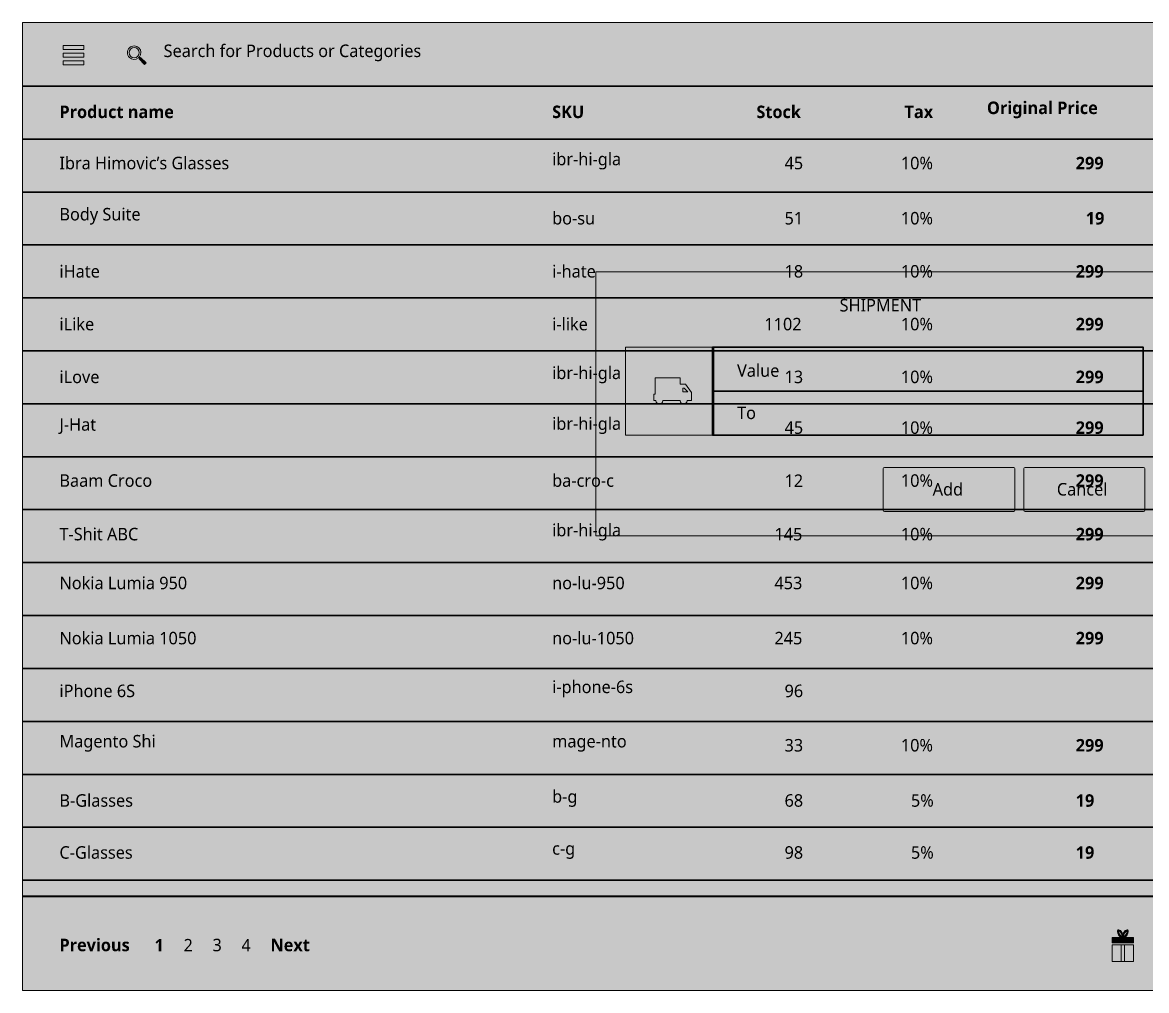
# Model space of a CAD drawing. Header units: inches. Extents: x 0 to 1366, y -768 to 0.
# Drawn here: x 0 to 892, y -768 to 0 of the extents above; entities that cross this region are included whole.
import ezdxf

# ---------------------------------------------------------------- set-up
doc = ezdxf.new("R2010")
doc.units = ezdxf.units.IN
doc.header["$MEASUREMENT"] = 0
for name, color, linetype in [('Container', 7, 'Continuous'), ('Layouts', 7, 'Continuous'), ('Lines', 7, 'Continuous'), ('Main', 7, 'Continuous'), ('Subject', 7, 'Continuous')]:
    doc.layers.add(name, color=color, linetype=linetype)

# ---------------------------------------------------------------- blocks, each defined once
blk = doc.blocks.new('block 5')
at = {"layer": 'Main', "true_color": 0x4d4d4d}
h = blk.add_hatch(color=251, dxfattribs=at)
h.dxf.hatch_style = 2
edge = h.paths.add_edge_path()
edge.add_spline(control_points=[(84.83, -20.12), (82.73, -22.21), (82.71, -25.61), (84.81, -27.71), (86.78, -29.7), (89.92, -29.82), (92.03, -28.07), (92.03, -28.07), (92.05, -28.05), (92.05, -28.05), (92.46, -27.7), (92.61, -27.56), (92.83, -27.26), (94.5, -25.16), (94.36, -22.09), (92.43, -20.14), (90.34, -18.04), (86.94, -18.03), (84.83, -20.12)], knot_values=[0, 0, 0, 0, 1, 1, 1, 2, 2, 2, 3, 3, 3, 4, 4, 4, 5, 5, 5, 6, 6, 6, 6], degree=3, periodic=1)
edge = h.paths.add_edge_path()
edge.add_spline(control_points=[(91.47, -21.09), (93.04, -22.67), (93.03, -25.22), (91.45, -26.78), (89.88, -28.35), (87.33, -28.35), (85.76, -26.77), (84.19, -25.19), (84.2, -22.64), (85.78, -21.07), (87.36, -19.5), (89.91, -19.51), (91.47, -21.09)], knot_values=[0, 0, 0, 0, 1, 1, 1, 2, 2, 2, 3, 3, 3, 4, 4, 4, 4], degree=3, periodic=1)
at = {"layer": 'Main', "lineweight": 0}
for points, knots in [([(84.83, -20.12), (82.73, -22.21), (82.71, -25.61), (84.81, -27.71), (86.78, -29.7), (89.92, -29.82), (92.03, -28.07), (92.03, -28.07), (92.05, -28.05), (92.05, -28.05), (92.46, -27.7), (92.61, -27.56), (92.83, -27.26), (94.5, -25.16), (94.36, -22.09), (92.43, -20.14), (90.34, -18.04), (86.94, -18.03), (84.83, -20.12)], [0, 0, 0, 0, 1, 1, 1, 2, 2, 2, 3, 3, 3, 4, 4, 4, 5, 5, 5, 6, 6, 6, 6]), ([(91.47, -21.09), (93.04, -22.67), (93.03, -25.22), (91.45, -26.78), (89.88, -28.35), (87.33, -28.35), (85.76, -26.77), (84.19, -25.19), (84.2, -22.64), (85.78, -21.07), (87.36, -19.5), (89.91, -19.51), (91.47, -21.09)], [0, 0, 0, 0, 1, 1, 1, 2, 2, 2, 3, 3, 3, 4, 4, 4, 4])]:
    blk.add_open_spline(points, degree=3, knots=knots, dxfattribs=at)
blk = doc.blocks.new('block 4')
at = {"layer": 'Main'}
blk.add_blockref('block 5', (0, 0), dxfattribs=at)
blk = doc.blocks.new('block 7')
at = {"layer": 'Main', "true_color": 0x4d4d4d}
h = blk.add_hatch(color=251, dxfattribs=at)
h.dxf.hatch_style = 2
h.paths.add_polyline_path([(96.78, -33.33), (98.25, -31.97), (93.62, -27.85), (92.65, -28.82)])
at = {"layer": 'Main', "lineweight": 0}
blk.add_lwpolyline([(96.78, -33.33), (98.25, -31.97), (93.62, -27.85), (92.65, -28.82), (96.78, -33.33)], dxfattribs=at)
blk = doc.blocks.new('block 6')
at = {"layer": 'Main'}
blk.add_blockref('block 7', (0, 0), dxfattribs=at)
blk = doc.blocks.new('block 3')
at = {"layer": 'Main'}
for name in ['block 4', 'block 6']:
    blk.add_blockref(name, (0, 0), dxfattribs=at)
blk = doc.blocks.new('block 2')
at = {"layer": 'Main'}
blk.add_blockref('block 3', (0, 0), dxfattribs=at)
blk = doc.blocks.new('block 21')
at = {"layer": 'Main', "true_color": 0x464e55}
h = blk.add_hatch(color=251, dxfattribs=at)
h.dxf.hatch_style = 2
h.paths.add_polyline_path([(864.7, -731.82), (864.7, -744.88), (871.93, -744.88), (871.93, -731.82)])
at = {"layer": 'Main', "lineweight": 0}
blk.add_lwpolyline([(864.7, -731.82), (864.7, -744.88), (871.93, -744.88), (871.93, -731.82), (864.7, -731.82)], dxfattribs=at)
blk = doc.blocks.new('block 20')
at = {"layer": 'Main'}
blk.add_blockref('block 21', (0, 0), dxfattribs=at)
blk = doc.blocks.new('block 23')
at = {"layer": 'Main', "true_color": 0x464e55}
h = blk.add_hatch(color=251, dxfattribs=at)
h.dxf.hatch_style = 2
h.paths.add_polyline_path([(881.83, -744.88), (881.83, -731.82), (874.6, -731.82), (874.6, -744.88)])
at = {"layer": 'Main', "lineweight": 0}
blk.add_lwpolyline([(881.83, -744.88), (881.83, -731.82), (874.6, -731.82), (874.6, -744.88), (881.83, -744.88)], dxfattribs=at)
blk = doc.blocks.new('block 22')
at = {"layer": 'Main'}
blk.add_blockref('block 23', (0, 0), dxfattribs=at)
blk = doc.blocks.new('block 25')
at = {"layer": 'Main', "true_color": 0x464e55}
h = blk.add_hatch(color=251, dxfattribs=at)
h.dxf.hatch_style = 2
h.paths.add_polyline_path([(864.7, -726.05), (864.7, -730.06), (871.93, -730.06), (871.93, -726.05)])
at = {"layer": 'Main', "lineweight": 0}
blk.add_lwpolyline([(864.7, -726.05), (864.7, -730.06), (871.93, -730.06), (871.93, -726.05), (864.7, -726.05)], dxfattribs=at)
blk = doc.blocks.new('block 24')
at = {"layer": 'Main'}
blk.add_blockref('block 25', (0, 0), dxfattribs=at)
blk = doc.blocks.new('block 27')
at = {"layer": 'Main', "true_color": 0x464e55}
h = blk.add_hatch(color=251, dxfattribs=at)
h.dxf.hatch_style = 2
h.paths.add_polyline_path([(881.83, -730.06), (881.83, -726.05), (874.6, -726.05), (874.6, -730.06)])
at = {"layer": 'Main', "lineweight": 0}
blk.add_lwpolyline([(881.83, -730.06), (881.83, -726.05), (874.6, -726.05), (874.6, -730.06), (881.83, -730.06)], dxfattribs=at)
blk = doc.blocks.new('block 26')
at = {"layer": 'Main'}
blk.add_blockref('block 27', (0, 0), dxfattribs=at)
blk = doc.blocks.new('block 29')
at = {"layer": 'Main', "true_color": 0x464e55}
h = blk.add_hatch(color=251, dxfattribs=at)
h.dxf.hatch_style = 2
h.paths.add_polyline_path([(871.93, -744.88), (874.6, -744.88), (874.6, -731.82), (871.93, -731.82)])
at = {"layer": 'Main', "lineweight": 0}
blk.add_lwpolyline([(871.93, -744.88), (874.6, -744.88), (874.6, -731.82), (871.93, -731.82), (871.93, -744.88)], dxfattribs=at)
blk = doc.blocks.new('block 28')
at = {"layer": 'Main'}
blk.add_blockref('block 29', (0, 0), dxfattribs=at)
blk = doc.blocks.new('block 31')
at = {"layer": 'Main', "true_color": 0x464e55}
h = blk.add_hatch(color=251, dxfattribs=at)
h.dxf.hatch_style = 2
h.paths.add_polyline_path([(874.6, -726.05), (871.93, -726.05), (871.93, -730.06), (874.6, -730.06)])
at = {"layer": 'Main', "lineweight": 0}
blk.add_lwpolyline([(874.6, -726.05), (871.93, -726.05), (871.93, -730.06), (874.6, -730.06), (874.6, -726.05)], dxfattribs=at)
blk = doc.blocks.new('block 30')
at = {"layer": 'Main'}
blk.add_blockref('block 31', (0, 0), dxfattribs=at)
blk = doc.blocks.new('block 19')
at = {"layer": 'Main'}
for name in ['block 24', 'block 30', 'block 26', 'block 20', 'block 28', 'block 22']:
    blk.add_blockref(name, (0, 0), dxfattribs=at)
blk = doc.blocks.new('block 33')
at = {"layer": 'Main', "true_color": 0x464e55}
h = blk.add_hatch(color=251, dxfattribs=at)
h.dxf.hatch_style = 2
edge = h.paths.add_edge_path()
edge.add_spline(control_points=[(876.59, -719.88), (875.78, -719.88), (874.67, -720.76), (873.87, -722.12), (873.61, -722.58), (873.4, -723.04), (873.27, -723.48), (873.13, -723.04), (872.93, -722.58), (872.66, -722.12), (871.86, -720.76), (870.75, -719.88), (869.94, -719.88), (869.77, -719.88), (869.62, -719.91), (869.48, -719.99), (868.69, -720.46), (868.84, -722.16), (869.8, -723.8), (870.6, -725.16), (871.71, -726.05), (872.52, -726.05), (872.69, -726.05), (872.84, -726.01), (872.98, -725.93), (873.1, -725.86), (873.19, -725.75), (873.27, -725.63), (873.34, -725.75), (873.44, -725.86), (873.56, -725.93), (873.69, -726.01), (873.85, -726.05), (874.01, -726.05), (874.82, -726.05), (875.93, -725.16), (876.73, -723.8), (877.7, -722.16), (877.84, -720.46), (877.05, -719.99), (876.91, -719.91), (876.76, -719.88), (876.59, -719.88), (876.59, -719.88), (876.59, -719.88), (876.59, -719.88)], knot_values=[0, 0, 0, 0, 1, 1, 1, 2, 2, 2, 3, 3, 3, 4, 4, 4, 5, 5, 5, 6, 6, 6, 7, 7, 7, 8, 8, 8, 9, 9, 9, 10, 10, 10, 11, 11, 11, 12, 12, 12, 13, 13, 13, 14, 14, 14, 15, 15, 15, 15], degree=3, periodic=1)
edge = h.paths.add_edge_path()
edge.add_spline(control_points=[(876.56, -720.82), (876.68, -721.08), (876.66, -722.06), (875.92, -723.33), (875.2, -724.55), (874.36, -725.08), (874.06, -725.12), (874.06, -725.12), (873.84, -724.79), (873.84, -724.79), (873.84, -724.79), (874.17, -723.76), (874.17, -723.76), (874.29, -723.37), (874.47, -722.97), (874.69, -722.6), (875.4, -721.38), (876.24, -720.85), (876.56, -720.82)], knot_values=[0, 0, 0, 0, 1, 1, 1, 2, 2, 2, 3, 3, 3, 4, 4, 4, 5, 5, 5, 6, 6, 6, 6], degree=3, periodic=0)
edge.add_line((876.56, -720.82), (876.56, -720.82))
edge = h.paths.add_edge_path()
edge.add_spline(control_points=[(869.97, -720.82), (870.29, -720.85), (871.13, -721.38), (871.85, -722.6), (872.06, -722.97), (872.24, -723.36), (872.37, -723.76), (872.37, -723.76), (872.68, -724.77), (872.68, -724.77), (872.68, -724.77), (872.48, -725.1), (872.48, -725.1), (872.15, -725.06), (871.32, -724.53), (870.61, -723.33), (869.87, -722.06), (869.85, -721.08), (869.97, -720.82)], knot_values=[0, 0, 0, 0, 1, 1, 1, 2, 2, 2, 3, 3, 3, 4, 4, 4, 5, 5, 5, 6, 6, 6, 6], degree=3, periodic=0)
edge.add_line((869.97, -720.82), (869.97, -720.82))
at = {"layer": 'Main', "lineweight": 0}
for points, knots in [([(876.59, -719.88), (875.78, -719.88), (874.67, -720.76), (873.87, -722.12), (873.61, -722.58), (873.4, -723.04), (873.27, -723.48), (873.13, -723.04), (872.93, -722.58), (872.66, -722.12), (871.86, -720.76), (870.75, -719.88), (869.94, -719.88), (869.77, -719.88), (869.62, -719.91), (869.48, -719.99), (868.69, -720.46), (868.84, -722.16), (869.8, -723.8), (870.6, -725.16), (871.71, -726.05), (872.52, -726.05), (872.69, -726.05), (872.84, -726.01), (872.98, -725.93), (873.1, -725.86), (873.19, -725.75), (873.27, -725.63), (873.34, -725.75), (873.44, -725.86), (873.56, -725.93), (873.69, -726.01), (873.85, -726.05), (874.01, -726.05), (874.82, -726.05), (875.93, -725.16), (876.73, -723.8), (877.7, -722.16), (877.84, -720.46), (877.05, -719.99), (876.91, -719.91), (876.76, -719.88), (876.59, -719.88), (876.59, -719.88), (876.59, -719.88), (876.59, -719.88)], [0, 0, 0, 0, 1, 1, 1, 2, 2, 2, 3, 3, 3, 4, 4, 4, 5, 5, 5, 6, 6, 6, 7, 7, 7, 8, 8, 8, 9, 9, 9, 10, 10, 10, 11, 11, 11, 12, 12, 12, 13, 13, 13, 14, 14, 14, 15, 15, 15, 15]), ([(869.97, -720.82), (870.29, -720.85), (871.13, -721.38), (871.85, -722.6), (872.06, -722.97), (872.24, -723.36), (872.37, -723.76), (872.37, -723.76), (872.68, -724.77), (872.68, -724.77), (872.68, -724.77), (872.48, -725.1), (872.48, -725.1), (872.15, -725.06), (871.32, -724.53), (870.61, -723.33), (869.87, -722.06), (869.85, -721.08), (869.97, -720.82)], [0, 0, 0, 0, 1, 1, 1, 2, 2, 2, 3, 3, 3, 4, 4, 4, 5, 5, 5, 6, 6, 6, 6]), ([(876.56, -720.82), (876.68, -721.08), (876.66, -722.06), (875.92, -723.33), (875.2, -724.55), (874.36, -725.08), (874.06, -725.12), (874.06, -725.12), (873.84, -724.79), (873.84, -724.79), (873.84, -724.79), (874.17, -723.76), (874.17, -723.76), (874.29, -723.37), (874.47, -722.97), (874.69, -722.6), (875.4, -721.38), (876.24, -720.85), (876.56, -720.82)], [0, 0, 0, 0, 1, 1, 1, 2, 2, 2, 3, 3, 3, 4, 4, 4, 5, 5, 5, 6, 6, 6, 6])]:
    blk.add_open_spline(points, degree=3, knots=knots, dxfattribs=at)
blk = doc.blocks.new('block 32')
at = {"layer": 'Main'}
blk.add_blockref('block 33', (0, 0), dxfattribs=at)
blk = doc.blocks.new('block 18')
at = {"layer": 'Main'}
for name in ['block 32', 'block 19']:
    blk.add_blockref(name, (0, 0), dxfattribs=at)
blk = doc.blocks.new('block 42')
at = {"layer": 'Main', "true_color": 0x4d4d4d}
h = blk.add_hatch(color=251, dxfattribs=at)
h.dxf.hatch_style = 2
h.paths.add_polyline_path([(48.62, -21.35), (32.2, -21.35), (32.2, -18.27), (48.62, -18.27)])
h = blk.add_hatch(color=251, dxfattribs=at)
h.dxf.hatch_style = 2
h.paths.add_polyline_path([(48.62, -27.53), (32.2, -27.53), (32.2, -24.44), (48.62, -24.44)])
h = blk.add_hatch(color=251, dxfattribs=at)
h.dxf.hatch_style = 2
h.paths.add_polyline_path([(48.62, -33.62), (32.2, -33.62), (32.2, -30.54), (48.62, -30.54)])
at = {"layer": 'Main', "lineweight": 0}
for points in [[(48.62, -21.35), (32.2, -21.35), (32.2, -18.27), (48.62, -18.27), (48.62, -21.35)], [(48.62, -27.53), (32.2, -27.53), (32.2, -24.44), (48.62, -24.44), (48.62, -27.53)], [(48.62, -33.62), (32.2, -33.62), (32.2, -30.54), (48.62, -30.54), (48.62, -33.62)]]:
    blk.add_lwpolyline(points, dxfattribs=at)
blk = doc.blocks.new('block 47')
at = {"layer": 'Subject', "lineweight": 0}
blk.add_lwpolyline([(524, -293), (524, -290), (525.22, -290), (528.01, -293), (524, -293)], dxfattribs=at)
blk.add_open_spline([(526.19, -287), (526.19, -287), (522, -287), (522, -287), (522, -287), (522, -282), (522, -282), (522, -282), (502, -282), (502, -282), (502, -282), (502, -295), (502, -295), (502, -295), (501, -295), (501, -295), (501, -295), (501, -300), (501, -300), (501, -300), (502.66, -300), (502.66, -300), (502.8, -302), (504, -302.5), (505.44, -302.5), (506.88, -302.5), (508.07, -302), (508.21, -300), (508.21, -300), (521.9, -300), (521.9, -300), (522.04, -302), (523.23, -302.5), (524.68, -302.5), (526.12, -302.5), (527.31, -302), (527.45, -300), (527.45, -300), (531, -300), (531, -300), (531, -300), (531, -293.67), (531, -293.67), (531, -293.67), (526.19, -287), (526.19, -287)], degree=3, knots=[0, 0, 0, 0, 1, 1, 1, 2, 2, 2, 3, 3, 3, 4, 4, 4, 5, 5, 5, 6, 6, 6, 7, 7, 7, 8, 8, 8, 9, 9, 9, 10, 10, 10, 11, 11, 11, 12, 12, 12, 13, 13, 13, 14, 14, 14, 15, 15, 15, 15], dxfattribs=at)
blk = doc.blocks.new('block 46')
at = {"layer": 'Subject'}
blk.add_blockref('block 47', (0, 0), dxfattribs=at)
blk = doc.blocks.new('block 45')
at = {"layer": 'Subject'}
blk.add_blockref('block 46', (0, 0), dxfattribs=at)

msp = doc.modelspace()

# ---------------------------------------------------------------- hatches: boundary and pattern name
at = {"layer": 'Main', "true_color": 0xffffff}
h = msp.add_hatch(color=7, dxfattribs=at)
h.dxf.hatch_style = 2
h.paths.add_polyline_path([(1366, -768), (0, -768), (0, 0), (1366, 0)])
at = {"layer": 'Subject', "true_color": 0xf7931e}
h = msp.add_hatch(color=30, dxfattribs=at)
h.dxf.hatch_style = 2
h.paths.add_polyline_path([(478.65, -327.52), (548.65, -327.52), (548.65, -257.52), (478.65, -257.52)])
at = {"layer": 'Subject', "true_color": 0xc1272d}
h = msp.add_hatch(color=242, dxfattribs=at)
h.dxf.hatch_style = 2
edge = h.paths.add_edge_path()
edge.add_spline(control_points=[(786.61, -387.94), (786.61, -387.94), (684, -387.94), (684, -387.94), (683.45, -387.94), (683, -387.49), (683, -386.94), (683, -386.94), (683, -353.94), (683, -353.94), (683, -353.39), (683.45, -352.94), (684, -352.94), (684, -352.94), (786.61, -352.94), (786.61, -352.94), (787.16, -352.94), (787.61, -353.39), (787.61, -353.94), (787.61, -353.94), (787.61, -386.94), (787.61, -386.94), (787.61, -387.49), (787.16, -387.94), (786.61, -387.94)], knot_values=[0, 0, 0, 0, 1, 1, 1, 2, 2, 2, 3, 3, 3, 4, 4, 4, 5, 5, 5, 6, 6, 6, 7, 7, 7, 8, 8, 8, 8], degree=3, periodic=1)
at = {"layer": 'Subject', "true_color": 0x808080}
h = msp.add_hatch(color=8, dxfattribs=at)
h.dxf.hatch_style = 2
edge = h.paths.add_edge_path()
edge.add_spline(control_points=[(889.64, -387.94), (889.64, -387.94), (795.75, -387.94), (795.75, -387.94), (795.2, -387.94), (794.75, -387.49), (794.75, -386.94), (794.75, -386.94), (794.75, -353.94), (794.75, -353.94), (794.75, -353.39), (795.2, -352.94), (795.75, -352.94), (795.75, -352.94), (889.64, -352.94), (889.64, -352.94), (890.19, -352.94), (890.64, -353.39), (890.64, -353.94), (890.64, -353.94), (890.64, -386.94), (890.64, -386.94), (890.64, -387.49), (890.19, -387.94), (889.64, -387.94)], knot_values=[0, 0, 0, 0, 1, 1, 1, 2, 2, 2, 3, 3, 3, 4, 4, 4, 5, 5, 5, 6, 6, 6, 7, 7, 7, 8, 8, 8, 8], degree=3, periodic=1)

# ---------------------------------------------------------------- linework, layer by layer
at = {"layer": 'Container', "lineweight": 0}
msp.add_lwpolyline([(1366, -768), (0, -768), (0, 0), (1366, 0), (1366, -768)], dxfattribs=at)
at = {"layer": 'Layouts', "lineweight": 0}
msp.add_lwpolyline([(0, -768), (1016, -768), (1016, -693), (0, -693), (0, -768)], dxfattribs=at)
at = {"layer": 'Layouts', "color": 254, "lineweight": 35, "true_color": 0xe6e6e6}
msp.add_lwpolyline([(1016, -693.5), (0, -693.5)], dxfattribs=at)
at = {"layer": 'Lines', "color": 254, "lineweight": 35, "true_color": 0xe6e6e6}
for points in [[(0, -50.5), (1016, -50.5)], [(0, -92.5), (1016, -92.5)], [(0, -134.5), (1016, -134.5)], [(0, -176.5), (1016, -176.5)], [(0, -218.5), (1016, -218.5)], [(0, -260.5), (1016, -260.5)], [(0, -302.5), (1016, -302.5)], [(0, -344.5), (1016, -344.5)], [(0, -386.5), (1016, -386.5)], [(0, -428.5), (1016, -428.5)], [(0, -470.5), (1016, -470.5)], [(0, -512.5), (1016, -512.5)], [(0, -554.5), (1016, -554.5)], [(0, -596.5), (1016, -596.5)], [(0, -638.5), (1016, -638.5)], [(0, -680.5), (1016, -680.5)]]:
    msp.add_lwpolyline(points, dxfattribs=at)
at = {"layer": 'Main', "lineweight": 0}
msp.add_lwpolyline([(1366, -768), (0, -768), (0, 0), (1366, 0), (1366, -768)], dxfattribs=at)
at = {"layer": 'Subject', "lineweight": 0}
for points in [[(912.99, -407.27), (455.01, -407.27), (455.01, -197.73), (912.99, -197.73), (912.99, -407.27)], [(478.65, -327.52), (548.65, -327.52), (548.65, -257.52), (478.65, -257.52), (478.65, -327.52)]]:
    msp.add_lwpolyline(points, dxfattribs=at)
at = {"layer": 'Subject', "color": 254, "lineweight": 35, "true_color": 0xe6e6e6}
for points in [[(889.28, -292.52), (547.65, -292.52), (547.65, -257.52), (889.28, -257.52), (889.28, -292.52)], [(889.28, -327.52), (547.65, -327.52), (547.65, -292.52), (889.28, -292.52), (889.28, -327.52)]]:
    msp.add_lwpolyline(points, dxfattribs=at)
at = {"layer": 'Subject', "lineweight": 0}
for points in [[(786.61, -387.94), (786.61, -387.94), (684, -387.94), (684, -387.94), (683.45, -387.94), (683, -387.49), (683, -386.94), (683, -386.94), (683, -353.94), (683, -353.94), (683, -353.39), (683.45, -352.94), (684, -352.94), (684, -352.94), (786.61, -352.94), (786.61, -352.94), (787.16, -352.94), (787.61, -353.39), (787.61, -353.94), (787.61, -353.94), (787.61, -386.94), (787.61, -386.94), (787.61, -387.49), (787.16, -387.94), (786.61, -387.94)], [(889.64, -387.94), (889.64, -387.94), (795.75, -387.94), (795.75, -387.94), (795.2, -387.94), (794.75, -387.49), (794.75, -386.94), (794.75, -386.94), (794.75, -353.94), (794.75, -353.94), (794.75, -353.39), (795.2, -352.94), (795.75, -352.94), (795.75, -352.94), (889.64, -352.94), (889.64, -352.94), (890.19, -352.94), (890.64, -353.39), (890.64, -353.94), (890.64, -353.94), (890.64, -386.94), (890.64, -386.94), (890.64, -387.49), (890.19, -387.94), (889.64, -387.94)]]:
    msp.add_open_spline(points, degree=3, knots=[0, 0, 0, 0, 1, 1, 1, 2, 2, 2, 3, 3, 3, 4, 4, 4, 5, 5, 5, 6, 6, 6, 7, 7, 7, 8, 8, 8, 8], dxfattribs=at)

# ---------------------------------------------------------------- block references
at = {"layer": 'Main'}
for name in ['block 42', 'block 2', 'block 18']:
    msp.add_blockref(name, (0, 0), dxfattribs=at)
at = {"layer": 'Subject'}
msp.add_blockref('block 45', (0, 0), dxfattribs=at)

# ---------------------------------------------------------------- texts
at = {"layer": 'Main', "color": 8, "true_color": 0x808080, "char_height": 9.912, "attachment_point": 7}
for s, insert in [('\\fOpen Sans|b0|i0|c0|p34;\\W1;Search for Products or Categories', (112.02, -30.76)), ('\\fOpen Sans|b1|i0|c0|p34;\\W1;Previous', (29.33, -737)), ('\\fOpen Sans|b1|i0|c0|p34;\\W1;1', (104.82, -737)), ('\\fOpen Sans|b0|i0|c0|p34;\\W1;2', (127.81, -737)), ('\\fOpen Sans|b0|i0|c0|p34;\\W1;3', (150.81, -737)), ('\\fOpen Sans|b0|i0|c0|p34;\\W1;4', (173.82, -737)), ('\\fOpen Sans|b1|i0|c0|p34;\\W1;Next', (196.82, -737))]:
    msp.add_mtext(s, dxfattribs=dict(at, insert=insert))
at = {"layer": 'Main', "color": 251, "true_color": 0x4d4d4d, "char_height": 9.912, "attachment_point": 7}
for s, insert in [('\\fOpen Sans|b1|i0|c0|p34;\\W1;Original Price', (765.41, -76)), ('\\fOpen Sans|b1|i0|c0|p34;\\W1;Product name', (29.33, -76)), ('\\fOpen Sans|b1|i0|c0|p34;\\W1;SKU', (420.35, -76)), ('\\fOpen Sans|b1|i0|c0|p34;\\W1;Stock', (582.46, -76)), ('\\fOpen Sans|b1|i0|c0|p34;\\W1;Tax', (699.96, -76)), ('\\fOpen Sans|b0|i0|c0|p34;\\W1;Ibra Himovic’s Glasses', (29.33, -116.62)), ('\\fOpen Sans|b0|i0|c0|p34;\\W1;ibr-hi-gla', (420.35, -116.62)), ('\\fOpen Sans|b0|i0|c0|p34;\\W1;45', (604.78, -116.62)), ('\\fOpen Sans|b0|i0|c0|p34;\\W1;10%', (697.08, -116.62)), ('\\fOpen Sans|b1|i0|c0|p34;\\W1;299', (835.85, -116.62)), ('\\fOpen Sans|b0|i0|c0|p34;\\W1;Body Suite', (29.33, -160.38)), ('\\fOpen Sans|b0|i0|c0|p34;\\W1;bo-su', (420.35, -160.38)), ('\\fOpen Sans|b0|i0|c0|p34;\\W1;51', (604.78, -160.38)), ('\\fOpen Sans|b0|i0|c0|p34;\\W1;10%', (697.08, -160.38)), ('\\fOpen Sans|b1|i0|c0|p34;\\W1;19', (843.84, -160.38)), ('\\fOpen Sans|b0|i0|c0|p34;\\W1;iHate', (29.33, -202.5)), ('\\fOpen Sans|b0|i0|c0|p34;\\W1;i-hate', (420.35, -202.5)), ('\\fOpen Sans|b0|i0|c0|p34;\\W1;18', (604.78, -202.5)), ('\\fOpen Sans|b0|i0|c0|p34;\\W1;10%', (697.08, -202.5)), ('\\fOpen Sans|b1|i0|c0|p34;\\W1;299', (835.85, -202.5)), ('\\fOpen Sans|b0|i0|c0|p34;\\W1;iLike', (29.33, -244.38)), ('\\fOpen Sans|b0|i0|c0|p34;\\W1;i-like', (420.35, -244.38)), ('\\fOpen Sans|b0|i0|c0|p34;\\W1;1102', (588.77, -244.38)), ('\\fOpen Sans|b0|i0|c0|p34;\\W1;10%', (697.08, -244.38)), ('\\fOpen Sans|b1|i0|c0|p34;\\W1;299', (835.85, -244.38)), ('\\fOpen Sans|b0|i0|c0|p34;\\W1;iLove', (29.33, -286.25)), ('\\fOpen Sans|b0|i0|c0|p34;\\W1;ibr-hi-gla', (420.35, -286.25)), ('\\fOpen Sans|b0|i0|c0|p34;\\W1;13', (604.78, -286.25)), ('\\fOpen Sans|b0|i0|c0|p34;\\W1;10%', (697.08, -286.25)), ('\\fOpen Sans|b1|i0|c0|p34;\\W1;299', (835.85, -286.25)), ('\\fOpen Sans|b0|i0|c0|p34;\\W1;J-Hat', (29.33, -326.5)), ('\\fOpen Sans|b0|i0|c0|p34;\\W1;ibr-hi-gla', (420.35, -326.5)), ('\\fOpen Sans|b0|i0|c0|p34;\\W1;45', (604.78, -326.5)), ('\\fOpen Sans|b0|i0|c0|p34;\\W1;10%', (697.08, -326.5)), ('\\fOpen Sans|b1|i0|c0|p34;\\W1;299', (835.85, -326.5)), ('\\fOpen Sans|b0|i0|c0|p34;\\W1;Baam Croco', (29.33, -368.5)), ('\\fOpen Sans|b0|i0|c0|p34;\\W1;ba-cro-c', (420.35, -368.5)), ('\\fOpen Sans|b0|i0|c0|p34;\\W1;12', (604.78, -368.5)), ('\\fOpen Sans|b0|i0|c0|p34;\\W1;10%', (697.08, -368.5)), ('\\fOpen Sans|b1|i0|c0|p34;\\W1;299', (835.85, -368.5)), ('\\fOpen Sans|b0|i0|c0|p34;\\W1;T-Shit ABC', (29.33, -411)), ('\\fOpen Sans|b0|i0|c0|p34;\\W1;ibr-hi-gla', (420.35, -411)), ('\\fOpen Sans|b0|i0|c0|p34;\\W1;145', (596.78, -411)), ('\\fOpen Sans|b0|i0|c0|p34;\\W1;10%', (697.08, -411)), ('\\fOpen Sans|b1|i0|c0|p34;\\W1;299', (835.85, -411)), ('\\fOpen Sans|b0|i0|c0|p34;\\W1;Nokia Lumia 950', (29.33, -449.75)), ('\\fOpen Sans|b0|i0|c0|p34;\\W1;no-lu-950', (420.35, -449.75)), ('\\fOpen Sans|b0|i0|c0|p34;\\W1;453', (596.78, -449.75)), ('\\fOpen Sans|b0|i0|c0|p34;\\W1;10%', (697.08, -449.75)), ('\\fOpen Sans|b1|i0|c0|p34;\\W1;299', (835.85, -449.75)), ('\\fOpen Sans|b0|i0|c0|p34;\\W1;Nokia Lumia 1050', (29.33, -493.5)), ('\\fOpen Sans|b0|i0|c0|p34;\\W1;no-lu-1050', (420.35, -493.5)), ('\\fOpen Sans|b0|i0|c0|p34;\\W1;245', (596.78, -493.5)), ('\\fOpen Sans|b0|i0|c0|p34;\\W1;10%', (697.08, -493.5)), ('\\fOpen Sans|b1|i0|c0|p34;\\W1;299', (835.85, -493.5)), ('\\fOpen Sans|b0|i0|c0|p34;\\W1;iPhone 6S', (29.33, -535.38)), ('\\fOpen Sans|b0|i0|c0|p34;\\W1;i-phone-6s', (420.35, -535.38)), ('\\fOpen Sans|b0|i0|c0|p34;\\W1;96', (604.78, -535.38)), ('\\fOpen Sans|b0|i0|c0|p34;\\W1;Magento Shi', (29.33, -578.5)), ('\\fOpen Sans|b0|i0|c0|p34;\\W1;mage-nto', (420.35, -578.5)), ('\\fOpen Sans|b0|i0|c0|p34;\\W1;33', (604.78, -578.5)), ('\\fOpen Sans|b0|i0|c0|p34;\\W1;10%', (697.08, -578.5)), ('\\fOpen Sans|b1|i0|c0|p34;\\W1;299', (835.85, -578.5)), ('\\fOpen Sans|b0|i0|c0|p34;\\W1;B-Glasses', (29.33, -622.33)), ('\\fOpen Sans|b0|i0|c0|p34;\\W1;b-g', (420.35, -622.33)), ('\\fOpen Sans|b0|i0|c0|p34;\\W1;68', (604.78, -622.33)), ('\\fOpen Sans|b0|i0|c0|p34;\\W1;5%', (705.08, -622.33)), ('\\fOpen Sans|b1|i0|c0|p34;\\W1;19', (835.85, -622.33)), ('\\fOpen Sans|b0|i0|c0|p34;\\W1;C-Glasses', (29.33, -663.58)), ('\\fOpen Sans|b0|i0|c0|p34;\\W1;c-g', (420.35, -663.58)), ('\\fOpen Sans|b0|i0|c0|p34;\\W1;98', (604.78, -663.58)), ('\\fOpen Sans|b0|i0|c0|p34;\\W1;5%', (705.08, -663.58)), ('\\fOpen Sans|b1|i0|c0|p34;\\W1;19', (835.85, -663.58))]:
    msp.add_mtext(s, dxfattribs=dict(at, insert=insert))
at = {"layer": 'Subject', "color": 251, "true_color": 0x4d4d4d, "char_height": 9.912, "attachment_point": 7}
for s, insert in [('\\fOpen Sans|b0|i0|c0|p34;\\W1;SHIPMENT', (648.46, -229.4)), ('\\fOpen Sans|b0|i0|c0|p34;\\W1;Value', (567.1, -281.22)), ('\\fOpen Sans|b0|i0|c0|p34;\\W1;To', (567.1, -314.79))]:
    msp.add_mtext(s, dxfattribs=dict(at, insert=insert))
at = {"layer": 'Subject', "color": 18, "true_color": 0x000000, "char_height": 9.912, "attachment_point": 7}
for s, insert in [('\\fOpen Sans|b0|i0|c0|p34;\\W1;Add', (722.32, -375.42)), ('\\fOpen Sans|b0|i0|c0|p34;\\W1;Cancel', (820.87, -375.42))]:
    msp.add_mtext(s, dxfattribs=dict(at, insert=insert))

doc.saveas('drawing.dxf')
